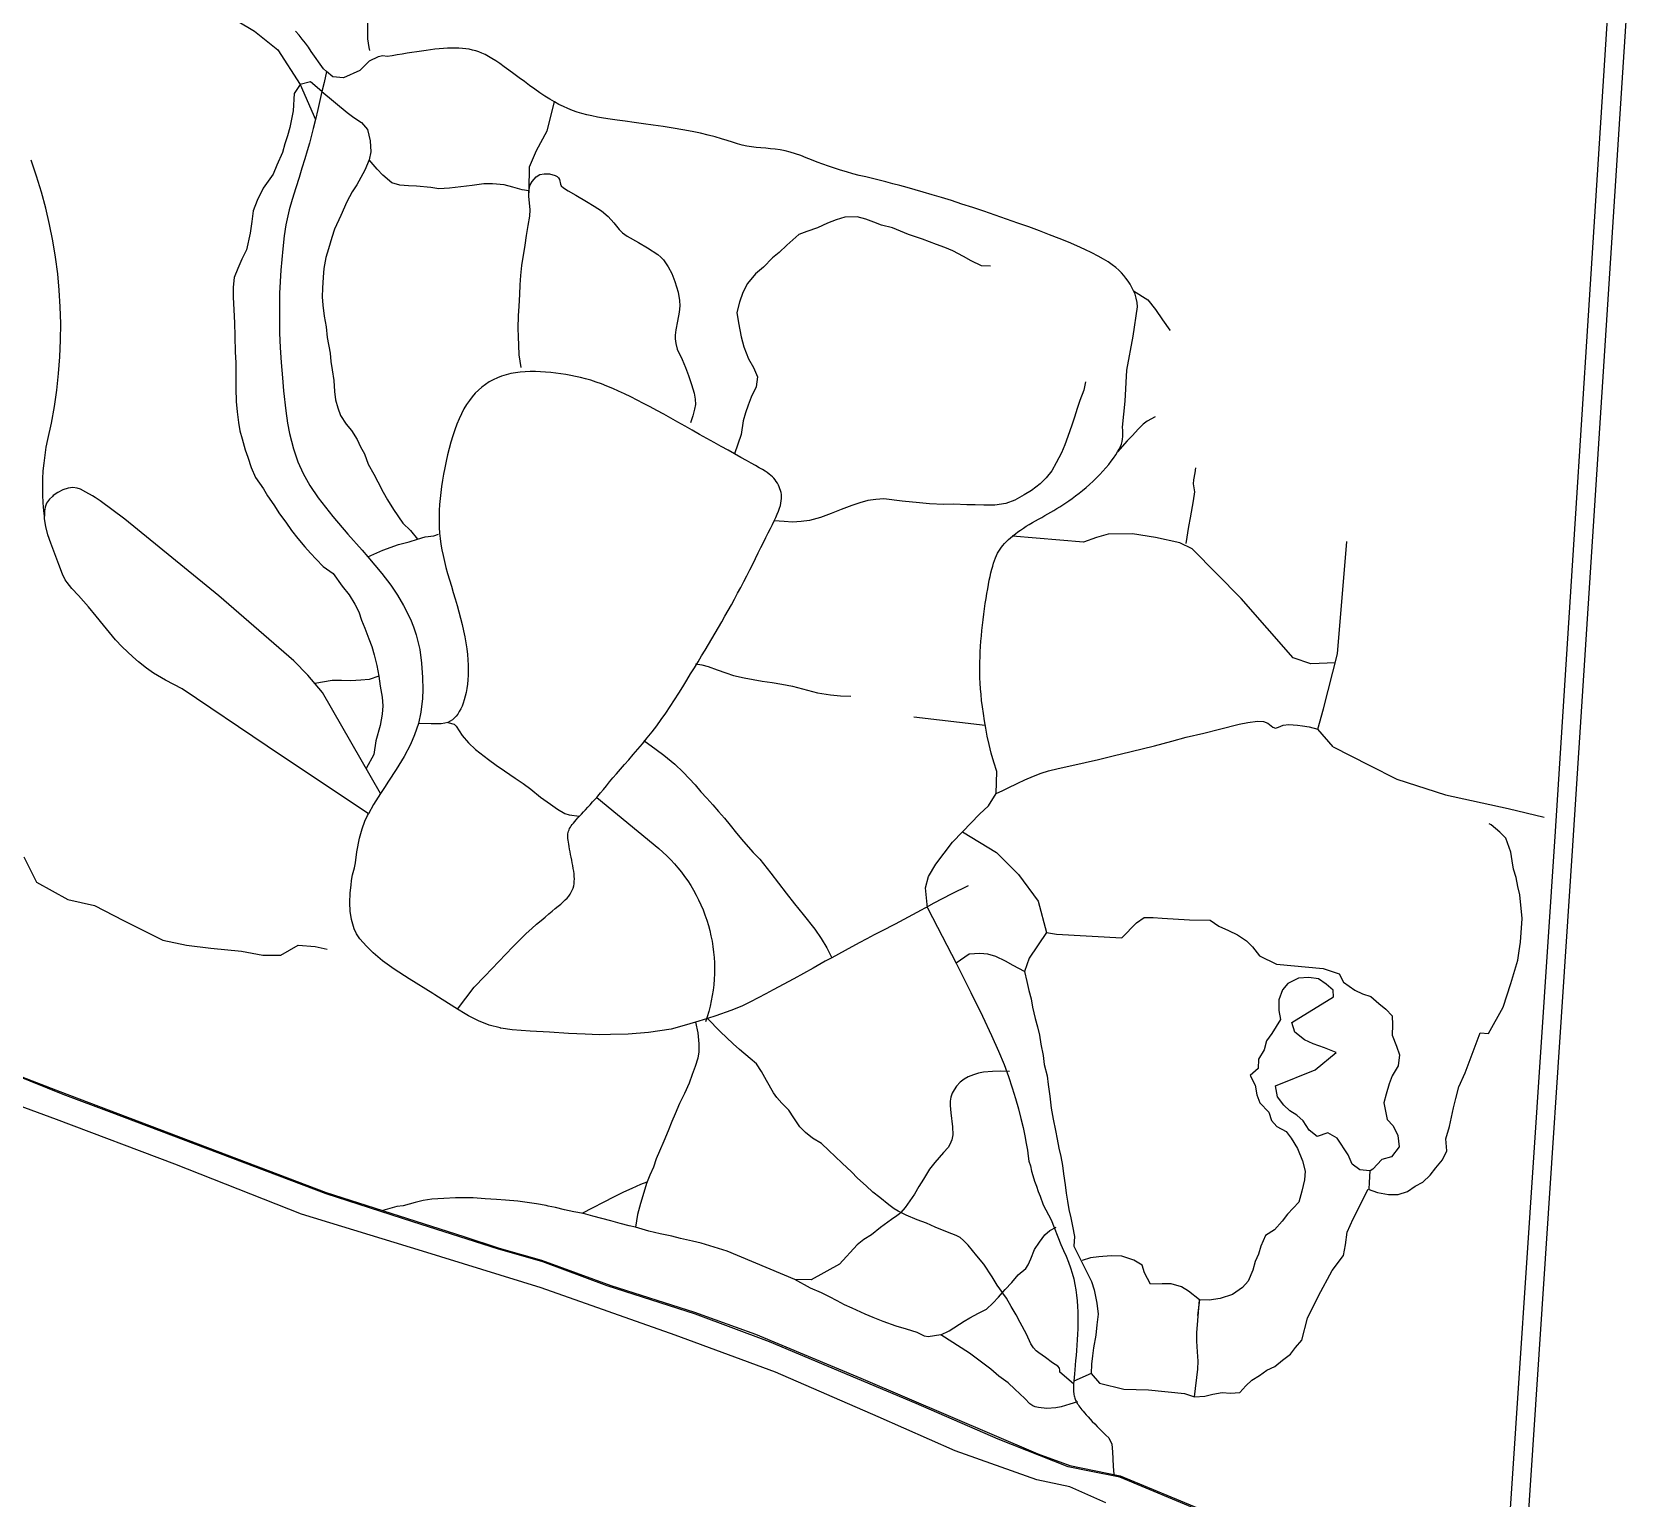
# Model space of a CAD drawing. Header units: inches. Extents: x 327545 to 344127, y 4677187 to 4689491.
# Drawn here: x 329501 to 330229, y 4682154 to 4682824 of the extents above; entities that cross this region are included whole.
import ezdxf

# ---------------------------------------------------------------- set-up
doc = ezdxf.new("R2010")
doc.units = ezdxf.units.IN
doc.header["$MEASUREMENT"] = 0
doc.layers.add('Trails', color=7, linetype='Continuous')

msp = doc.modelspace()

# ---------------------------------------------------------------- linework, layer by layer
at = {"layer": 'Trails'}
for p, q in [((329728.3361, 4682751.52), (329728.4246, 4682751.9896)), ((329728.3552, 4682749.0152), (329728.3361, 4682751.52)), ((329728.3552, 4682749.0152), (329728.4246, 4682751.9896)), ((329949.2208, 4682593.7931), (329949.0575, 4682593.8071)), ((329936.7996, 4682507.3255), (329904.1446, 4682511.0505)), ((329954.6897, 4682394.9519), (329954.7024, 4682394.8998)), ((329955.0742, 4682394.6981), (329954.7024, 4682394.8998)), ((329809.4342, 4682373.3487), (329808.962, 4682371.9405)), ((330112.4279, 4682303.9795), (330112.4222, 4682303.8953)), ((330034.6141, 4682245.01), (330033.7917, 4682237.7969))]:
    msp.add_line(p, q, dxfattribs=at)
for points in [[(329489.4316, 4682890.5418), (329502.514, 4682875.1696), (329522.6223, 4682860.3529), (329548.0224, 4682849.7696), (329587.1808, 4682833.8945), (329603.0558, 4682824.3695), (329613.6392, 4682815.9028), (329623.939, 4682799.9878), (329630.8567, 4682784.0338)], [(329655.0226, 4682860.394), (329655.0295, 4682860.27), (329655.5834, 4682844.6757), (329655.4948, 4682840.1169), (329655.1943, 4682835.4392), (329654.8533, 4682831.0773), (329654.5607, 4682827.1827), (329654.695, 4682820.8704), (329655.1798, 4682816.9921), (329655.5192, 4682815.6228)], [(330221.3525, 4682837.3181), (330196.9006, 4682456.6811), (330167.5979, 4682014.6243)], [(330229.4947, 4682831.431), (330204.8381, 4682450.0136), (330175.7297, 4682010.8881)], [(329635.9527, 4682806.0057), (329634.5372, 4682807.2541), (329628.9022, 4682815.11), (329627.6099, 4682817.0507), (329626.2522, 4682818.9463), (329624.8309, 4682820.7946), (329623.3474, 4682822.5934), (329621.8035, 4682824.3406)], [(330004.5269, 4682705.863), (330003.7675, 4682707.3991), (330002.9225, 4682708.8447), (330002.0096, 4682710.2155), (330001.0464, 4682711.5269), (330000.0403, 4682712.7946), (329998.9567, 4682714.0338), (329997.7509, 4682715.2599), (329996.378, 4682716.4879), (329994.7932, 4682717.7332), (329992.9517, 4682719.011), (329990.8087, 4682720.3365), (329988.3193, 4682721.725), (329985.4507, 4682723.1879), (329982.2181, 4682724.7213), (329978.6486, 4682726.3178), (329974.7694, 4682727.9697), (329970.6077, 4682729.6694), (329966.1906, 4682731.4092), (329961.5453, 4682733.1817), (329956.699, 4682734.9791), (329951.6842, 4682736.7921), (329946.5553, 4682738.604), (329941.3722, 4682740.3963), (329936.1944, 4682742.1506), (329931.0819, 4682743.8485), (329926.0943, 4682745.4714), (329921.2914, 4682747.0009), (329916.7331, 4682748.4185), (329912.4634, 4682749.7113), (329908.4643, 4682750.8877), (329904.7021, 4682751.9621), (329901.1431, 4682752.9486), (329897.7536, 4682753.8611), (329894.5, 4682754.7139), (329891.3485, 4682755.5211), (329888.2655, 4682756.2968), (329885.2234, 4682757.0544), (329882.2193, 4682757.8044), (329879.2565, 4682758.5566), (329876.3383, 4682759.3207), (329873.4679, 4682760.1066), (329870.6485, 4682760.9239), (329867.8835, 4682761.7825), (329865.1761, 4682762.6922), (329862.5285, 4682763.6563), (329859.9384, 4682764.6531), (329857.4027, 4682765.6541), (329854.9181, 4682766.6313), (329852.4812, 4682767.5564), (329850.089, 4682768.4011), (329847.738, 4682769.1371), (329845.425, 4682769.7363), (329843.1468, 4682770.1815), (329840.9002, 4682770.4995), (329838.6817, 4682770.7285), (329836.4883, 4682770.9065), (329834.3166, 4682771.0714), (329832.1634, 4682771.2613), (329830.0254, 4682771.5142), (329827.8994, 4682771.8681), (329825.7739, 4682772.3511), (329823.6049, 4682772.9514), (329821.3403, 4682773.6472), (329818.9279, 4682774.417), (329816.3156, 4682775.2388), (329813.4511, 4682776.0911), (329810.2824, 4682776.9521), (329806.7573, 4682777.8), (329802.8488, 4682778.6166), (329798.6305, 4682779.3974), (329794.2015, 4682780.1412), (329789.6605, 4682780.847), (329785.1065, 4682781.5138), (329780.6384, 4682782.1403), (329776.3549, 4682782.7256), (329772.3551, 4682783.2685), (329768.7143, 4682783.7708), (329765.4135, 4682784.246), (329762.4106, 4682784.7103), (329759.6629, 4682785.1801), (329757.1283, 4682785.6716), (329754.7643, 4682786.2011), (329752.5285, 4682786.7849), (329750.3785, 4682787.4393), (329748.2764, 4682788.1788), (329746.2014, 4682789.0106), (329744.1373, 4682789.9402), (329742.0677, 4682790.973), (329739.9765, 4682792.1144), (329737.8472, 4682793.3698), (329735.6635, 4682794.7447), (329733.4092, 4682796.2445), (329731.0762, 4682797.8672), (329728.6888, 4682799.5812), (329726.2797, 4682801.3473), (329723.8814, 4682803.1264), (329721.5266, 4682804.8795), (329719.2479, 4682806.5674), (329717.0778, 4682808.151), (329715.049, 4682809.5913), (329713.184, 4682810.8579), (329711.4645, 4682811.9562), (329709.8624, 4682812.9003), (329708.3494, 4682813.7042), (329706.8973, 4682814.3822), (329705.4777, 4682814.9482), (329704.0626, 4682815.4166), (329702.6235, 4682815.8012), (329701.1369, 4682816.1144), (329699.5982, 4682816.3603), (329698.0073, 4682816.5409), (329696.3643, 4682816.6586), (329694.6691, 4682816.7154), (329692.9218, 4682816.7136), (329691.1222, 4682816.6553), (329689.2706, 4682816.5427), (329687.3669, 4682816.3787), (329685.4122, 4682816.1691), (329683.4075, 4682815.9204), (329681.3539, 4682815.639), (329679.2525, 4682815.3317), (329677.1043, 4682815.0047), (329674.9106, 4682814.6648), (329672.6722, 4682814.3183), (329670.3953, 4682813.9683), (329668.1054, 4682813.6043), (329665.8328, 4682813.212), (329663.608, 4682812.7774), (329661.6638, 4682813.1505), (329659.5207, 4682812.6743), (329655.3743, 4682810.7254), (329651.1572, 4682806.5103), (329643.7154, 4682803.039), (329638.7543, 4682803.5349), (329635.9527, 4682806.0057)], [(329633.7985, 4682796.9119), (329628.5329, 4682801.216), (329623.939, 4682799.9878), (329621.0932, 4682796.0047), (329620.649, 4682788.0036), (329619.1444, 4682780.4034), (329618.0399, 4682776.6526), (329616.8264, 4682773.0026), (329615.7609, 4682768.9323), (329613.2395, 4682763.1808), (329611.525, 4682759.0577), (329609.3172, 4682755.9133), (329607.0014, 4682752.7419), (329604.2403, 4682747.0295), (329602.3694, 4682742.2973), (329601.8193, 4682737.4812), (329600.9959, 4682732.2237), (329599.3019, 4682724.4744), (329597.2818, 4682720.281), (329595.4126, 4682716.0747), (329593.7001, 4682711.922), (329593.2811, 4682707.5193), (329593.2813, 4682702.9973), (329593.6033, 4682697.1138), (329593.8294, 4682691.2456), (329594.1036, 4682685.1503), (329594.2294, 4682677.8697), (329594.4305, 4682673.0688), (329594.5569, 4682666.0382), (329594.5303, 4682661.2038), (329594.6644, 4682655.2286), (329595.0516, 4682650.499), (329595.7051, 4682645.6389), (329596.2434, 4682641.9279), (329597.4014, 4682638.2499), (329598.7508, 4682633.2784), (329599.9793, 4682629.7839), (329601.5217, 4682625.1152), (329603.5469, 4682620.5662), (329607.1165, 4682615.4483), (329608.9767, 4682612.1459), (329611.795, 4682608.0332), (329614.4881, 4682603.918), (329617.3576, 4682600.2152), (329619.9323, 4682596.3751), (329622.7317, 4682592.6739), (329626.0123, 4682588.85), (329628.591, 4682586.0838), (329631.1073, 4682583.3507), (329634.403, 4682579.8671), (329638.87, 4682576.7125), (329643.0094, 4682570.879), (329646.193, 4682566.9111), (329648.8292, 4682562.7714), (329650.6493, 4682559.2885), (329651.8397, 4682555.4135), (329653.3347, 4682551.7348), (329655.1992, 4682546.9638), (329656.6265, 4682543.3311), (329657.6927, 4682539.6091), (329658.9141, 4682534.6871), (329659.7799, 4682529.7904), (329655.3381, 4682528.3204), (329651.5202, 4682528.0779), (329647.067, 4682527.7267), (329642.7006, 4682527.8919), (329638.5559, 4682527.8407), (329630.5091, 4682526.5626)], [(329635.9527, 4682806.0057), (329634.7806, 4682800.9453), (329633.7985, 4682796.9119), (329632.8352, 4682792.7465), (329631.9205, 4682788.6578), (329630.8567, 4682784.0338), (329629.8501, 4682779.8991), (329628.1743, 4682773.2938), (329627.0896, 4682769.6795), (329626.0028, 4682766.1486), (329624.6829, 4682761.9086), (329623.3606, 4682757.6261), (329621.9266, 4682752.8777), (329620.1838, 4682747.4758), (329618.7893, 4682742.8265), (329617.3309, 4682735.8863), (329616.6351, 4682730.9015), (329615.9363, 4682724.9428), (329615.0271, 4682715.1912), (329614.4533, 4682704.75), (329614.4094, 4682698.5809), (329614.4326, 4682692.738), (329614.5006, 4682686.4736), (329614.7771, 4682679.9598), (329615.2235, 4682673.1399), (329615.8066, 4682666.1168), (329616.3196, 4682660.1694), (329617.2572, 4682651.0915), (329618.1157, 4682645.354), (329619.042, 4682640.6023), (329620.8469, 4682633.6625), (329622.8778, 4682627.7578), (329625.2735, 4682622.3795), (329628.3526, 4682616.8884), (329632.0523, 4682611.2988), (329638.7175, 4682602.7263), (329645.5975, 4682594.6208), (329652.1648, 4682587.3432), (329654.7899, 4682584.2652)], [(329633.7985, 4682796.9119), (329645.2909, 4682787.2926), (329648.3723, 4682784.9549), (329651.8359, 4682782.7284), (329654.5586, 4682779.4958), (329655.8944, 4682774.358), (329656.1432, 4682769.3114), (329655.3931, 4682765.6576)], [(329728.4246, 4682751.9896), (329728.6698, 4682762.4988), (329731.8899, 4682769.8523), (329736.7227, 4682778.9603), (329739.9765, 4682792.1144)], [(329507.0396, 4682602.9261), (329506.7888, 4682605.2975), (329506.4936, 4682608.9386), (329506.3234, 4682612.5877), (329506.2784, 4682616.2405), (329506.3587, 4682619.8927), (329506.5642, 4682623.5399), (329506.8946, 4682627.178), (329507.3496, 4682630.8026), (329507.9286, 4682634.4095), (329508.6309, 4682637.9944), (329510.243, 4682645.4372), (329511.5998, 4682652.9308), (329512.6997, 4682660.4663), (329513.5416, 4682668.0351), (329514.1244, 4682675.6281), (329514.4474, 4682683.2367), (329514.5103, 4682690.8518), (329514.313, 4682698.4647), (329513.8557, 4682706.0663), (329513.1389, 4682713.6479), (329512.1636, 4682721.2006), (329510.9307, 4682728.7156), (329509.4418, 4682736.184), (329507.6986, 4682743.5972), (329505.7032, 4682750.9465), (329503.4578, 4682758.2234), (329500.9651, 4682765.4193)], [(329655.3931, 4682765.6576), (329653.3807, 4682760.9344), (329649.6868, 4682754.2947), (329647.6867, 4682750.9822), (329645.2052, 4682746.4186), (329642.4583, 4682740.2132), (329639.6052, 4682733.9383), (329638.261, 4682730.1692), (329636.7731, 4682725.0148), (329635.657, 4682721.0698), (329634.7155, 4682715.9892), (329634.3212, 4682712.0971), (329634.1118, 4682706.982), (329633.9935, 4682703.0146), (329634.15, 4682699.2073), (329634.8984, 4682694.2875), (329635.7067, 4682689.4051), (329636.2199, 4682684.541), (329637.5962, 4682677.3338), (329637.9455, 4682673.594), (329638.4162, 4682669.8142), (329639.1942, 4682664.9251), (329639.4999, 4682659.7883), (329640.0131, 4682656.0593), (329641.0387, 4682652.3642), (329642.3677, 4682648.8729), (329644.9448, 4682644.9086), (329647.3298, 4682642.036), (329649.9071, 4682637.9663), (329651.4539, 4682634.6085), (329653.1918, 4682631.3109), (329654.9978, 4682626.621), (329657.4518, 4682622.0579), (329659.3329, 4682618.5402), (329661.7836, 4682613.8383), (329663.7886, 4682610.4379), (329666.447, 4682605.9107), (329670.7667, 4682599.7431), (329674.2153, 4682596.3263), (329677.4128, 4682592.4122)], [(329728.3361, 4682751.52), (329725.2026, 4682751.931), (329720.9476, 4682753.1138), (329717.0112, 4682754.2741), (329711.739, 4682754.676), (329707.7137, 4682754.6126), (329702.5064, 4682753.9482), (329697.2258, 4682753.2652), (329692.1395, 4682752.6609), (329687.2026, 4682752.3751), (329683.5052, 4682753.0148), (329677.034, 4682753.6496), (329673.3061, 4682753.7123), (329669.4426, 4682754.0227), (329665.6794, 4682755.1806), (329661.592, 4682758.6204), (329658.9885, 4682761.3835), (329655.3931, 4682765.6576)], [(329728.4246, 4682751.9896), (329728.7924, 4682753.9414), (329729.823, 4682755.8198), (329731.6969, 4682757.8384), (329733.3559, 4682758.9098), (329735.3321, 4682759.321), (329737.7198, 4682759.195), (329740.3176, 4682758.5042), (329741.236, 4682758.0199), (329741.896, 4682757.4454), (329742.2743, 4682756.7242), (329742.712, 4682754.5854), (329743.0892, 4682753.7452), (329744.0899, 4682752.81), (329746.3277, 4682751.476), (329749.847, 4682749.4463), (329754.6521, 4682746.6836), (329758.1229, 4682744.5236), (329761.4448, 4682742.3487), (329764.5861, 4682739.7022), (329767.1945, 4682736.8002), (329769.524, 4682733.792), (329771.1114, 4682732.3298), (329773.2873, 4682730.7101), (329778.4127, 4682727.8267), (329782.5462, 4682725.4339), (329787.1631, 4682722.391), (329788.6208, 4682721.1753), (329789.7936, 4682719.9455), (329791.9678, 4682716.7725), (329793.5776, 4682713.7127), (329795.0392, 4682710.1057), (329796.4624, 4682705.2251), (329797.1563, 4682701.401), (329797.2265, 4682698.948), (329797.0103, 4682696.0641), (329796.2753, 4682692.008), (329795.4836, 4682687.9959), (329795.1696, 4682685.5651), (329795.1262, 4682683.9195), (329795.4171, 4682681.7889), (329796.1198, 4682679.2401), (329798.2821, 4682674.5008), (329799.9049, 4682670.8727), (329801.2836, 4682667.1061), (329802.5561, 4682663.0995), (329803.8244, 4682659.143), (329804.2959, 4682656.3271), (329804.3641, 4682653.8931), (329804.0561, 4682651.8039), (329803.2273, 4682648.7523), (329802.1786, 4682645.5767)], [(329724.8846, 4682670.8739), (329723.9495, 4682676.633), (329723.728, 4682680.9345), (329723.6683, 4682684.8247), (329723.5017, 4682688.786), (329723.5346, 4682694.3387), (329723.9569, 4682698.7653), (329724.1958, 4682704.1926), (329724.4217, 4682708.5703), (329724.6704, 4682712.7567), (329725.18, 4682717.3501), (329726.5825, 4682726.619), (329727.1962, 4682731.1132), (329727.9846, 4682735.6087), (329728.755, 4682739.8713), (329728.8922, 4682742.8013), (329728.3552, 4682749.0152)], [(329939.1697, 4682717.0269), (329935.009, 4682717.2758), (329930.3186, 4682719.5579), (329926.8427, 4682721.5624), (329921.9643, 4682724.0879), (329918.36, 4682725.6789), (329914.4582, 4682727.0197), (329908.0503, 4682729.36), (329901.653, 4682731.5705), (329898.0746, 4682733.0368), (329894.4559, 4682734.5429), (329889.3392, 4682735.7983), (329885.8441, 4682737.1293), (329882.1863, 4682738.6068), (329878.2462, 4682739.6726), (329872.6918, 4682739.4979), (329868.6798, 4682738.2804), (329864.6726, 4682736.6906), (329860.1796, 4682734.5181), (329855.3251, 4682732.9784), (329851.5761, 4682731.6045), (329846.1209, 4682726.7259), (329842.6661, 4682723.3079), (329839.671, 4682720.9232), (329835.4272, 4682716.6651), (329831.8399, 4682713.5115), (329828.2528, 4682709.1709), (329826.1333, 4682705.0706), (329824.5997, 4682700.6357), (329823.3645, 4682695.9695), (329824.0523, 4682691.2142), (329825.3609, 4682684.8364), (329826.5261, 4682680.2065), (329828.6489, 4682674.7405), (329830.881, 4682670.8328), (329832.732, 4682666.5233), (329832.1293, 4682661.914), (329829.9375, 4682657.2692), (329828.4346, 4682653.6466), (329827.2682, 4682650.1176), (329826.2191, 4682646.4358), (329825.2917, 4682640.2344), (329822.3192, 4682631.3221)], [(329997.2232, 4682632.2327), (329997.9324, 4682633.5122), (329998.5039, 4682634.7079), (329998.9449, 4682635.8483), (329999.2655, 4682636.9705), (329999.4763, 4682638.1114), (329999.5875, 4682639.308), (329999.6095, 4682640.5973), (329999.5527, 4682642.0164), (329999.4275, 4682643.6022), (330000.6513, 4682655.3906), (330001.4591, 4682669.6249), (330004.323, 4682685.0821), (330006.3546, 4682698.501), (330006.1145, 4682700.5553), (330005.718, 4682702.4567), (330005.183, 4682704.2207), (330004.5269, 4682705.863)], [(330004.5269, 4682705.863), (330011.018, 4682701.7095), (330014.4844, 4682697.2628), (330017.7315, 4682692.6232), (330021.1299, 4682687.8689), (330021.2096, 4682687.7503)], [(329759.3099, 4682474.4852), (329759.8328, 4682475.0925), (329761.0799, 4682476.5691), (329762.3836, 4682478.1305), (329763.7546, 4682479.7798), (329765.2038, 4682481.5204), (329766.7422, 4682483.3555), (329768.3805, 4682485.2883), (329770.1296, 4682487.3221), (329771.9953, 4682489.4593), (329773.9619, 4682491.6986), (329776.009, 4682494.0379), (329778.1159, 4682496.4749), (329780.2618, 4682499.0074), (329782.4263, 4682501.6334), (329784.5886, 4682504.3506), (329786.728, 4682507.1569), (329788.8273, 4682510.0469), (329790.8819, 4682513.0019), (329792.891, 4682516.0005), (329794.8533, 4682519.0207), (329796.7678, 4682522.041), (329798.6334, 4682525.0395), (329800.4491, 4682527.9946), (329802.2136, 4682530.8845), (329803.9271, 4682533.6934), (329805.5939, 4682536.4283), (329807.2193, 4682539.1025), (329808.8089, 4682541.7288), (329810.3681, 4682544.3204), (329811.9023, 4682546.8903), (329813.4169, 4682549.4514), (329814.9174, 4682552.0169), (329816.4081, 4682554.5975), (329817.8891, 4682557.1943), (329819.3591, 4682559.8064), (329820.8172, 4682562.4325), (329822.2623, 4682565.0717), (329823.6933, 4682567.7229), (329825.109, 4682570.3849), (329826.5084, 4682573.0567), (329827.8898, 4682575.7342), (329829.2483, 4682578.402), (329830.5785, 4682581.0416), (329831.8751, 4682583.6345), (329833.1325, 4682586.1621), (329834.3454, 4682588.6062), (329835.5083, 4682590.9481), (329836.6158, 4682593.1695), (329837.6625, 4682595.256), (329838.6428, 4682597.2101), (329839.5514, 4682599.0381), (329840.3829, 4682600.7466), (329841.1318, 4682602.3422), (329841.7927, 4682603.8313), (329842.3601, 4682605.2205), (329842.8286, 4682606.5163), (329843.1946, 4682607.7257), (329843.4618, 4682608.8581), (329843.6355, 4682609.9231), (329843.7211, 4682610.9305), (329843.7242, 4682611.8901), (329843.6501, 4682612.8117), (329843.5043, 4682613.7051), (329843.2923, 4682614.58), (329843.0188, 4682615.4438), (329842.6866, 4682616.2947), (329842.298, 4682617.1281), (329841.855, 4682617.9398), (329841.3598, 4682618.7255), (329840.8147, 4682619.4808), (329840.2217, 4682620.2012), (329839.5831, 4682620.8826), (329838.8949, 4682621.5258), (329838.1285, 4682622.1527), (329837.249, 4682622.7905), (329836.2217, 4682623.4662), (329835.0119, 4682624.2072), (329833.5848, 4682625.0405), (329831.9055, 4682625.9932), (329829.9394, 4682627.0926), (329827.6645, 4682628.3576), (329825.1103, 4682629.7747), (329822.3192, 4682631.3221), (329819.3336, 4682632.9781), (329816.1959, 4682634.7211), (329812.9484, 4682636.5292), (329809.6335, 4682638.3807), (329806.2937, 4682640.254), (329802.9652, 4682642.1293), (329799.6607, 4682643.9947), (329796.3866, 4682645.8407), (329793.1494, 4682647.6573), (329789.9557, 4682649.4348), (329786.812, 4682651.1634), (329783.7248, 4682652.8334), (329780.7007, 4682654.435), (329777.745, 4682655.9594), (329774.8588, 4682657.4024), (329772.0422, 4682658.7606), (329769.2951, 4682660.0309), (329766.6176, 4682661.2099), (329764.0096, 4682662.2944), (329761.4711, 4682663.2812), (329759.0022, 4682664.167), (329756.6007, 4682664.9505), (329754.2557, 4682665.6384), (329751.9542, 4682666.2394), (329749.6831, 4682666.7622), (329747.4293, 4682667.2155), (329745.1799, 4682667.6079), (329742.9219, 4682667.9483), (329740.642, 4682668.2452), (329738.3316, 4682668.504), (329735.9984, 4682668.7173), (329733.6543, 4682668.8741), (329731.3113, 4682668.9635), (329728.9813, 4682668.9747), (329726.6763, 4682668.8969), (329724.4083, 4682668.7191), (329722.1891, 4682668.4305), (329720.0294, 4682668.0223), (329717.9338, 4682667.4935), (329715.9055, 4682666.8453), (329713.9479, 4682666.0786), (329712.0642, 4682665.1947), (329710.2576, 4682664.1945), (329708.5314, 4682663.0792), (329706.889, 4682661.8498), (329705.3321, 4682660.5062), (329703.8579, 4682659.0432), (329702.4619, 4682657.4541), (329701.1398, 4682655.7326), (329699.8872, 4682653.872), (329698.6999, 4682651.8658), (329697.5734, 4682649.7076), (329696.5034, 4682647.3908), (329695.4865, 4682644.9142), (329694.5228, 4682642.2974), (329693.6134, 4682639.5656), (329692.7595, 4682636.7435), (329691.9621, 4682633.8563), (329691.2222, 4682630.9289), (329690.5411, 4682627.9863), (329689.9197, 4682625.0535), (329689.3593, 4682622.1514), (329688.862, 4682619.2852), (329688.4299, 4682616.456), (329688.0651, 4682613.6647), (329687.7699, 4682610.9125), (329687.5464, 4682608.2006), (329687.3968, 4682605.5299), (329687.3233, 4682602.9015), (329687.328, 4682600.3141), (329687.4131, 4682597.756), (329687.5808, 4682595.2131), (329687.8333, 4682592.6713), (329688.1727, 4682590.1165), (329688.6012, 4682587.5345), (329689.121, 4682584.9112), (329689.7342, 4682582.2326), (329690.4395, 4682579.4886), (329691.2208, 4682576.6859), (329692.0586, 4682573.8354), (329692.9333, 4682570.9481), (329693.8255, 4682568.0346), (329694.7155, 4682565.1059), (329695.5837, 4682562.1729), (329696.4107, 4682559.2465), (329697.1793, 4682556.3372), (329697.8827, 4682553.455), (329698.5166, 4682550.6098), (329699.0766, 4682547.8113), (329699.5584, 4682545.0693), (329699.9575, 4682542.3935), (329700.2697, 4682539.7938), (329700.4907, 4682537.2799), (329700.6177, 4682534.8601), (329700.6544, 4682532.537), (329700.6064, 4682530.3116), (329700.4791, 4682528.1851), (329700.2779, 4682526.1585), (329700.0082, 4682524.2329), (329699.6755, 4682522.4094), (329699.2852, 4682520.6891), (329698.8419, 4682519.0729), (329698.3464, 4682517.5609), (329697.7987, 4682516.1533), (329697.1988, 4682514.8499), (329696.5468, 4682513.6507), (329695.8427, 4682512.5559), (329695.0864, 4682511.5653), (329694.2779, 4682510.679), (329693.4073, 4682509.8992), (329692.4251, 4682509.2368), (329691.2715, 4682508.7052)], [(329982.6063, 4682664.2548), (329981.8577, 4682660.4323), (329980.0576, 4682655.7743), (329978.8246, 4682652.108), (329977.4804, 4682648.1611), (329976.3125, 4682644.3969), (329974.4452, 4682639.2979), (329973.1677, 4682635.5513), (329971.5849, 4682631.8601), (329969.1266, 4682627.2273), (329967.1849, 4682623.593), (329964.6322, 4682620.455), (329961.9213, 4682617.6559), (329957.8314, 4682614.7014), (329954.5533, 4682612.6698), (329950.2535, 4682610.2445), (329946.1302, 4682608.6889), (329941.1367, 4682607.9987), (329936.1124, 4682607.9668), (329932.2365, 4682608.057), (329928.4048, 4682608.0368), (329922.4221, 4682608.4077), (329917.8703, 4682608.2976), (329911.3181, 4682608.4878), (329906.7945, 4682609.0289), (329898.8639, 4682609.7692), (329890.5325, 4682610.7692), (329886.8033, 4682610.4985), (329883.1188, 4682610.0267), (329879.5079, 4682608.9624), (329875.8089, 4682607.8372), (329870.9707, 4682605.8953), (329866.3803, 4682604.1344), (329861.4897, 4682602.3012), (329856.4385, 4682600.9885), (329852.7099, 4682600.4011), (329848.8072, 4682600.2327), (329845.0018, 4682600.5046), (329840.3829, 4682600.7466)], [(330014.3793, 4682648.3452), (330010.7918, 4682646.3137), (330008.9735, 4682644.8661), (330006.6569, 4682642.6325), (330003.9831, 4682639.7159), (330001.6284, 4682637.2531), (329997.2232, 4682632.2327)], [(329949.2208, 4682593.7931), (329949.429, 4682593.9686), (329950.5386, 4682594.849), (329951.7078, 4682595.7246), (329952.9334, 4682596.593), (329954.2123, 4682597.4514), (329955.5403, 4682598.2978), (329956.9085, 4682599.1328), (329958.307, 4682599.9574), (329959.7259, 4682600.7725), (329961.1553, 4682601.5793), (329962.5851, 4682602.3787), (329964.0056, 4682603.1719), (329965.4067, 4682603.9599), (329966.7821, 4682604.7453), (329968.1392, 4682605.5376), (329969.4889, 4682606.3476), (329970.8423, 4682607.1863), (329972.2103, 4682608.0647), (329973.604, 4682608.9939), (329975.0342, 4682609.9846), (329976.512, 4682611.048), (329978.0439, 4682612.1918), (329979.6186, 4682613.4114), (329981.2206, 4682614.6988), (329982.834, 4682616.0464), (329984.4432, 4682617.4462), (329986.0326, 4682618.8904), (329987.5864, 4682620.3712), (329989.089, 4682621.8807), (329990.5258, 4682623.41), (329991.8865, 4682624.9461), (329993.1617, 4682626.4748), (329994.3422, 4682627.982), (329995.4188, 4682629.4534), (329996.3822, 4682630.8751), (329997.2232, 4682632.2327)], [(330028.5132, 4682590.4), (330029.7702, 4682598.2507), (330030.4698, 4682602.2113), (330031.9092, 4682609.9724), (330032.4497, 4682613.9518), (330031.8568, 4682617.7474), (330031.9908, 4682619.499), (330032.6183, 4682622.6751), (330033.0399, 4682624.9259)], [(329660.5219, 4682476.206), (329633.9995, 4682522.3157), (329627.4473, 4682530.2879), (329620.9295, 4682536.808), (329586.735, 4682566.5097), (329543.8059, 4682601.5016), (329532.5597, 4682609.8571), (329530.24, 4682611.4496), (329529.0886, 4682612.1632), (329526.0183, 4682613.9433), (329523.5581, 4682615.1789), (329521.9817, 4682615.7376), (329520.0472, 4682615.9301), (329517.8605, 4682615.6489), (329515.5309, 4682614.9071), (329513.222, 4682613.7557), (329511.1126, 4682612.285), (329510.7476, 4682611.935), (329509.3608, 4682610.6053), (329508.0862, 4682608.8325), (329507.3492, 4682607.0525), (329507.0654, 4682605.1846), (329507.0536, 4682604.1547), (329507.0396, 4682602.9261)], [(329655.0495, 4682466.9674), (329608.7329, 4682497.9292), (329569.9966, 4682524.0994), (329562.4137, 4682528.0648), (329556.8217, 4682531.2727), (329553.6985, 4682533.457), (329550.0074, 4682536.3633), (329547.3856, 4682538.642), (329542.5127, 4682543.2459), (329539.5326, 4682546.4712), (329534.0538, 4682553.0667), (329530.7719, 4682557.2875), (329527.1199, 4682561.5203), (329522.5528, 4682566.6241), (329519.593, 4682569.853), (329517.4602, 4682572.5587), (329516.5377, 4682573.8474), (329515.3417, 4682576.3519), (329513.6775, 4682580.8388), (329512.2887, 4682584.4321), (329509.9983, 4682590.5067), (329508.6963, 4682594.3923), (329507.6516, 4682598.2122), (329507.1643, 4682601.7568), (329507.0396, 4682602.9261)], [(329654.7899, 4682584.2652), (329661.6688, 4682587.4536), (329668.7835, 4682589.9255), (329673.5855, 4682591.1593), (329677.4128, 4682592.4122), (329680.9951, 4682593.5453), (329684.9895, 4682593.9885), (329686.997, 4682594.6569)], [(329941.8293, 4682476.2747), (329942.0101, 4682486.2908), (329940.68, 4682490.5506), (329939.5349, 4682494.6737), (329938.5556, 4682498.6462), (329937.7225, 4682502.454), (329937.0162, 4682506.083), (329936.4171, 4682509.5191), (329935.9081, 4682512.7546), (329935.4812, 4682515.8058), (329935.1306, 4682518.6957), (329934.8506, 4682521.4468), (329934.6353, 4682524.082), (329934.4791, 4682526.6239), (329934.3763, 4682529.0953), (329934.3209, 4682531.5189), (329934.3081, 4682533.915), (329934.3356, 4682536.2938), (329934.4017, 4682538.6631), (329934.5049, 4682541.031), (329934.6437, 4682543.4051), (329934.8164, 4682545.7933), (329935.0216, 4682548.2034), (329935.2575, 4682550.6433), (329935.5224, 4682553.1161), (329935.8129, 4682555.6055), (329936.1254, 4682558.0908), (329936.4561, 4682560.551), (329936.8015, 4682562.9653), (329937.1579, 4682565.3126), (329937.5216, 4682567.5722), (329937.8889, 4682569.7232), (329938.2572, 4682571.7488), (329938.6276, 4682573.6496), (329939.0021, 4682575.4303), (329939.383, 4682577.0954), (329939.7722, 4682578.6499), (329940.1718, 4682580.0983), (329940.584, 4682581.4453), (329941.0109, 4682582.6957), (329941.4553, 4682583.8554), (329941.9238, 4682584.9358), (329942.4236, 4682585.9493), (329942.9621, 4682586.9084), (329943.5466, 4682587.8258), (329944.1844, 4682588.7139), (329944.8828, 4682589.5852), (329945.6492, 4682590.4524), (329946.4891, 4682591.3255), (329947.4011, 4682592.2043), (329948.3821, 4682593.0862), (329949.2208, 4682593.7931)], [(330096.8078, 4682535.9954), (330085.5195, 4682535.4279), (330077.4405, 4682538.2079), (330053.6033, 4682565.2489), (330031.246, 4682587.937), (330025.6897, 4682590.7151), (330014.5772, 4682593.2286), (330004.0301, 4682594.8865), (329992.8813, 4682594.75), (329987.5896, 4682593.2286), (329981.7139, 4682591.0025), (329949.2208, 4682593.7931)], [(330095.6323, 4682497.5417), (330088.7513, 4682505.5639), (330091.2149, 4682514.9949), (330097.7109, 4682540.1032), (330101.9367, 4682591.2765)], [(329654.7899, 4682584.2652), (329661.1718, 4682576.7824), (329665.2354, 4682571.4507), (329668.2659, 4682566.8996), (329671.106, 4682562.1513), (329674.3052, 4682555.8794), (329675.7015, 4682552.409), (329676.9238, 4682548.7495), (329678.5669, 4682542.0507), (329679.3676, 4682535.7148), (329679.7708, 4682529.2646), (329679.8963, 4682523.8251), (329679.7665, 4682519.6781), (329679.0536, 4682513.3641), (329677.888, 4682508.2539)], [(329804.5114, 4682535.4321), (329807.3957, 4682534.9511), (329810.2193, 4682534.2524), (329814.4038, 4682532.7696), (329818.2432, 4682531.3432), (329821.8131, 4682530.0919), (329826.6055, 4682529.061), (329834.8674, 4682527.6348), (329839.5148, 4682526.9204), (329843.8976, 4682526.2419), (329848.7355, 4682525.2331), (329860.229, 4682522.2698), (329866.1415, 4682521.2676), (329870.7253, 4682520.8992), (329875.3389, 4682520.7449)], [(329659.7799, 4682529.7904), (329660.4556, 4682525.3297), (329661.3152, 4682520.235), (329661.6185, 4682516.2408), (329661.3242, 4682512.4425), (329660.3403, 4682507.3721), (329658.3752, 4682500.2349), (329657.5149, 4682494.0801), (329654.0031, 4682487.7034)], [(329677.888, 4682508.2539), (329676.1527, 4682503.0201), (329674.2466, 4682498.7023), (329671.3002, 4682493.1846), (329667.6991, 4682487.1981), (329664.2282, 4682481.8214), (329662.358, 4682478.9879), (329660.5219, 4682476.206)], [(329691.2715, 4682508.7052), (329689.8872, 4682508.3174), (329688.2124, 4682508.0868), (329686.1878, 4682508.0265), (329683.7536, 4682508.1498), (329677.888, 4682508.2539)], [(329691.2715, 4682508.7052), (329694.2242, 4682507.8531), (329695.0606, 4682506.9943), (329697.8726, 4682502.6765), (329700.7298, 4682499.3722), (329703.9602, 4682496.3698), (329709.8476, 4682491.8383), (329713.3681, 4682489.2308), (329717.1281, 4682486.5712), (329722.1491, 4682483.2903), (329725.7938, 4682480.8112), (329729.2192, 4682478.2505), (329733.6902, 4682474.6292), (329738.2373, 4682471.4228), (329741.3894, 4682469.1038), (329744.7109, 4682467.1345), (329746.7927, 4682466.457), (329751.4558, 4682465.9383)], [(329941.8293, 4682476.2747), (329944.8009, 4682477.6611), (329946.965, 4682478.6707), (329951.6302, 4682481.0371), (329954.7909, 4682482.4605), (329958.8652, 4682484.1975), (329962.2644, 4682485.5245), (329965.6054, 4682486.5822), (329970.0941, 4682487.6827), (329976.3933, 4682488.9836), (329982.431, 4682490.3628), (329988.5252, 4682491.77), (329995.1704, 4682493.4671), (330003.4108, 4682495.4062), (330014.121, 4682498.0218), (330021.942, 4682500.1365), (330028.5999, 4682501.9264), (330036.6317, 4682503.8389), (330043.7687, 4682505.6449), (330052.7691, 4682507.9044), (330056.6555, 4682508.7292), (330061.0714, 4682509.2331), (330063.946, 4682509.1301), (330065.8836, 4682508.4346), (330068.1994, 4682506.5178), (330069.3732, 4682506.1218), (330070.7847, 4682506.5258), (330072.8429, 4682507.4322), (330075.468, 4682507.7259), (330079.3385, 4682507.512), (330081.743, 4682507.126), (330084.7303, 4682506.6464), (330088.7513, 4682505.5639)], [(329780.851, 4682500.4577), (329786.5445, 4682496.3873), (329790.0294, 4682493.7844), (329794.9554, 4682489.7022), (329798.8631, 4682485.9891), (329801.4999, 4682483.1734), (329804.2327, 4682480.1795), (329806.8643, 4682477.0936), (329809.5447, 4682474.0899), (329812.3386, 4682471.063), (329815.0178, 4682468.0111), (329817.6561, 4682465.0306), (329820.3016, 4682461.7814), (329823.1801, 4682458.1581), (329826.2957, 4682454.3865), (329830.7777, 4682449.3465), (329833.8498, 4682446.2185), (329838.7997, 4682439.8284), (329845.8712, 4682430.7018), (329849.6693, 4682425.8674), (329853.6398, 4682421.0547), (329858.8899, 4682414.2815), (329861.9136, 4682410.0658), (329864.4795, 4682405.7737), (329866.6981, 4682401.2637)], [(330095.6323, 4682497.5417), (330112.1148, 4682489.2055), (330124.8148, 4682482.8555), (330147.0398, 4682475.7117), (330175.6149, 4682469.3617), (330191.9954, 4682465.4648)], [(329660.5219, 4682476.206), (329657.3415, 4682471.1779), (329655.0495, 4682466.9674)], [(329751.4558, 4682465.9383), (329752.32, 4682466.8545), (329753.2451, 4682467.8293), (329754.2267, 4682468.866), (329755.2605, 4682469.968), (329756.3421, 4682471.1383), (329757.4672, 4682472.3803), (329758.6313, 4682473.6973), (329759.3099, 4682474.4852)], [(329759.3099, 4682474.4852), (329787.6796, 4682451.136), (329789.5491, 4682449.4893), (329791.3606, 4682447.779), (329793.1122, 4682446.0074), (329794.8016, 4682444.1764), (329796.4269, 4682442.2883), (329797.9862, 4682440.3452), (329799.4775, 4682438.3496), (329800.8992, 4682436.3038), (329802.2495, 4682434.2101), (329803.5269, 4682432.0712), (329804.7297, 4682429.8895), (329805.8567, 4682427.6676), (329806.9064, 4682425.4082), (329807.8775, 4682423.114), (329808.769, 4682420.7877), (329809.5798, 4682418.432), (329810.3089, 4682416.0497), (329810.9555, 4682413.6438), (329811.5187, 4682411.2169), (329811.998, 4682408.7722), (329812.3927, 4682406.3123), (329812.7023, 4682403.8403), (329812.9266, 4682401.3591), (329813.0652, 4682398.8716), (329813.118, 4682396.3809), (329813.0849, 4682393.8898), (329812.9659, 4682391.4013), (329812.7613, 4682388.9184), (329812.4711, 4682386.444), (329812.0959, 4682383.9811), (329811.636, 4682381.5326), (329811.0919, 4682379.1015), (329810.4644, 4682376.6905), (329809.7541, 4682374.3025), (329809.4342, 4682373.3487)], [(329910.4305, 4682424.0384), (329909.4967, 4682433.2451), (329910.8598, 4682438.4211), (329914.1843, 4682443.9532), (329921.8755, 4682453.9836), (329926.3691, 4682458.787), (329934.2303, 4682466.7536), (329938.3297, 4682470.6733), (329941.8293, 4682476.2747)], [(329695.6713, 4682377.7499), (329688.709, 4682382.1927), (329685.3655, 4682384.3684), (329684.5175, 4682384.9202), (329673.7259, 4682391.6595), (329666.7843, 4682395.9889), (329661.5377, 4682399.8401), (329657.1925, 4682403.5454), (329654.1051, 4682406.4887), (329651.196, 4682409.8128), (329649.6209, 4682412.2087), (329648.4836, 4682414.497), (329647.2753, 4682418.6558), (329646.7217, 4682422.4802), (329646.5558, 4682426.3544), (329646.766, 4682430.8213), (329647.1398, 4682434.3825), (329647.3341, 4682436.5376), (329647.733, 4682439.1414), (329648.6829, 4682442.3799), (329649.1735, 4682444.5265), (329649.7647, 4682449.5571), (329650.9906, 4682455.7954), (329652.1975, 4682460.1531), (329653.4546, 4682463.6286), (329654.6484, 4682466.2305), (329655.0495, 4682466.9674)], [(329695.6713, 4682377.7499), (329703.327, 4682387.882), (329708.1871, 4682392.7824), (329721.082, 4682406.297), (329724.3335, 4682409.5238), (329727.172, 4682412.251), (329729.6639, 4682414.5622), (329731.8754, 4682416.541), (329733.8729, 4682418.2711), (329735.7124, 4682419.8252), (329737.4096, 4682421.2327), (329738.9699, 4682422.512), (329740.3986, 4682423.6816), (329741.7014, 4682424.76), (329742.8835, 4682425.7656), (329743.9504, 4682426.7169), (329744.9076, 4682427.6324), (329745.7599, 4682428.5288), (329746.51, 4682429.4166), (329747.1602, 4682430.3043), (329747.7126, 4682431.2008), (329748.1693, 4682432.1146), (329748.5326, 4682433.0545), (329748.8047, 4682434.0291), (329748.9876, 4682435.0472), (329749.0849, 4682436.1151), (329749.105, 4682437.2297), (329749.0577, 4682438.3856), (329748.9528, 4682439.5773), (329748.8001, 4682440.7994), (329748.6094, 4682442.0465), (329748.3905, 4682443.3131), (329748.153, 4682444.5939), (329747.9062, 4682445.8821), (329747.6561, 4682447.1659), (329747.4081, 4682448.4324), (329747.1678, 4682449.6685), (329746.9405, 4682450.8611), (329746.7317, 4682451.9972), (329746.5468, 4682453.0638), (329746.3912, 4682454.0479), (329746.27, 4682454.9407), (329746.1869, 4682455.751), (329746.1451, 4682456.4917), (329746.1478, 4682457.176), (329746.1983, 4682457.8169), (329746.2999, 4682458.4273), (329746.4559, 4682459.0203), (329746.6694, 4682459.609), (329746.9434, 4682460.2051), (329747.2794, 4682460.8154), (329747.6784, 4682461.4452), (329748.1415, 4682462.1), (329748.6697, 4682462.7851), (329749.2643, 4682463.5062), (329749.9263, 4682464.2685), (329750.6567, 4682465.0775), (329751.4558, 4682465.9383)], [(329926.3691, 4682458.787), (329941.9552, 4682449.2485), (329952.0094, 4682439.1943), (329961.0052, 4682427.0234), (329964.7246, 4682412.7192)], [(330032.2853, 4682200.7052), (330037.0374, 4682201.0139), (330040.6648, 4682202.0064), (330045.0655, 4682202.6542), (330048.8292, 4682202.4187), (330053.022, 4682202.7643), (330055.8527, 4682205.7038), (330058.5801, 4682208.3711), (330062.0544, 4682210.4662), (330065.439, 4682212.8568), (330069.0438, 4682214.6275), (330072.5485, 4682217.4063), (330076.2252, 4682220.1484), (330078.4452, 4682223.3115), (330081.4085, 4682226.5923), (330083.9986, 4682236.6872), (330088.9792, 4682246.8329), (330095.1669, 4682258.4482), (330100.4586, 4682265.2216), (330101.3052, 4682270.0899), (330102.0718, 4682275.9407), (330104.7787, 4682282.0378), (330111.6028, 4682295.6247), (330115.8886, 4682294.1008), (330120.9286, 4682293.164), (330125.3889, 4682293.1352), (330129.6339, 4682294.4993), (330133.1237, 4682296.9526), (330136.6606, 4682298.7761), (330139.9345, 4682302.0262), (330142.5742, 4682305.3616), (330145.7049, 4682308.9783), (330147.6164, 4682313.0903), (330147.1708, 4682318.5438), (330148.7888, 4682324.2044), (330150.6625, 4682332.7549), (330151.6635, 4682337.012), (330153.1145, 4682342.3044), (330155.9538, 4682348.7614), (330162.7589, 4682366.9524), (330166.6091, 4682366.5799), (330173.3866, 4682378.7383), (330176.8759, 4682389.5571), (330179.9868, 4682400.1388), (330180.6845, 4682404.3643), (330181.1903, 4682408.3315), (330182.0454, 4682419.2363), (330181.0255, 4682430.0567), (330180.0951, 4682433.8365), (330179.2264, 4682437.8925), (330177.9878, 4682441.663), (330177.3785, 4682445.5813), (330176.8157, 4682449.4318), (330174.5595, 4682455.8231), (330171.8431, 4682458.5905), (330167.7999, 4682461.8845), (330166.9086, 4682462.3912)], [(329497.6228, 4682447.3994), (329503.4437, 4682435.7577), (329517.7312, 4682427.8201), (329529.9021, 4682425.1743), (329543.1313, 4682418.2951), (329561.123, 4682409.2993), (329571.9709, 4682406.9709), (329583.0834, 4682405.648), (329597.1064, 4682404.3251), (329606.896, 4682402.473), (329615.0981, 4682402.473), (329623.0356, 4682406.9709), (329630.7085, 4682406.4418), (329636.281, 4682405.215)], [(329929.0552, 4682434.0471), (329921.2756, 4682430.2431), (329913.2513, 4682426.1025), (329910.8162, 4682424.7859), (329907.5018, 4682422.9938), (329901.6456, 4682419.7951), (329895.6589, 4682416.5996), (329889.415, 4682413.3473), (329886.0845, 4682411.6559), (329882.6517, 4682409.8854), (329879.2328, 4682408.0646), (329872.8198, 4682404.5887), (329866.6981, 4682401.2637), (329863.7044, 4682399.6376), (329858.1733, 4682396.5163), (329849.2875, 4682391.617), (329839.8886, 4682386.5395), (329836.5805, 4682384.7531), (329833.1265, 4682382.9035), (329829.5251, 4682381.0465), (329825.5842, 4682379.1384), (329820.5756, 4682377.087), (329813.6536, 4682374.6907), (329809.8712, 4682373.4806), (329809.4342, 4682373.3487)], [(329910.4305, 4682424.0384), (329914.9919, 4682415.2517), (329923.4381, 4682398.8014), (329930.2109, 4682385.3811), (329935.5505, 4682374.5149), (329939.6972, 4682365.7268), (329942.8913, 4682358.5405), (329945.3732, 4682352.4802), (329947.383, 4682347.0697), (329949.1234, 4682341.9174), (329950.6466, 4682336.9698), (329951.9671, 4682332.2578), (329953.0992, 4682327.8124), (329954.0576, 4682323.6645), (329954.8566, 4682319.845), (329955.5108, 4682316.3848), (329956.0346, 4682313.315), (329956.4439, 4682310.6516), (329956.7597, 4682308.3515), (329957.4279, 4682306.2342), (329957.9041, 4682303.8529), (329958.5788, 4682301.7495), (329959.2932, 4682299.2889), (329960.206, 4682296.9473), (329960.9204, 4682294.447), (329961.8464, 4682292.3171), (329963.1694, 4682288.4806), (329966.8735, 4682281.6014), (329971.2483, 4682270.2781), (329972.5768, 4682267.5776), (329973.7868, 4682264.9021), (329974.8471, 4682262.2732), (329975.76, 4682259.6878), (329976.536, 4682257.1365), (329977.1855, 4682254.6103), (329977.7192, 4682252.0999), (329978.1475, 4682249.596), (329978.4811, 4682247.0895), (329978.7303, 4682244.5712), (329978.9052, 4682242.0346), (329979.013, 4682239.4849), (329979.0601, 4682236.9299), (329979.0533, 4682234.3775), (329978.9991, 4682231.8356), (329978.904, 4682229.3122), (329978.7748, 4682226.8151), (329978.6179, 4682224.3523), (329978.44, 4682221.9337), (329978.2484, 4682219.5784), (329978.0504, 4682217.3075), (329977.8533, 4682215.142), (329977.6644, 4682213.1031), (329977.4911, 4682211.2119), (329977.3406, 4682209.4895), (329977.2204, 4682207.957), (329977.1361, 4682206.628), (329977.0869, 4682205.4856), (329977.0705, 4682204.5056), (329977.0844, 4682203.6636), (329977.1264, 4682202.9353), (329977.194, 4682202.2963), (329977.2849, 4682201.7223), (329977.3967, 4682201.1889), (329977.5278, 4682200.6751), (329977.6796, 4682200.1734), (329977.8545, 4682199.6792), (329978.0547, 4682199.1884), (329978.2825, 4682198.6966), (329978.5401, 4682198.1995), (329978.8299, 4682197.6927), (329979.154, 4682197.1719), (329979.5157, 4682196.632), (329979.9217, 4682196.0649), (329980.3797, 4682195.4617), (329980.8971, 4682194.8134), (329981.4818, 4682194.1113), (329982.1413, 4682193.3462), (329982.8833, 4682192.5094), (329983.7154, 4682191.592), (329984.6426, 4682190.5882), (329985.66, 4682189.5053), (329986.7598, 4682188.3538), (329987.9345, 4682187.1439), (329989.1763, 4682185.8862), (329990.4777, 4682184.5912), (329991.8311, 4682183.2691), (329993.2287, 4682181.9306), (329994.5413, 4682179.1557), (329994.9646, 4682175.6631), (329995.1763, 4682169.1015), (329995.388, 4682167.0906), (329995.546, 4682165.4112)], [(329964.7246, 4682412.7192), (329969.3209, 4682412.0523), (329999.1612, 4682410.2912), (330005.8363, 4682417.1887), (330009.3876, 4682419.6079), (330013.5518, 4682419.6374), (330017.5494, 4682419.3544), (330030.1321, 4682418.6016), (330039.4771, 4682418.3902), (330043.4629, 4682415.6235), (330047.9063, 4682413.6419), (330051.97, 4682411.6492), (330056.0582, 4682409.0207), (330058.8265, 4682406.2964), (330062.0759, 4682402.0809), (330069.8231, 4682398.2972), (330091.1954, 4682396.3115), (330098.3942, 4682393.9614), (330100.4336, 4682390.1511), (330105.6541, 4682386.4657), (330109.0457, 4682384.83), (330112.8886, 4682383.5463), (330116.6227, 4682380.3209), (330119.7832, 4682377.7723), (330122.6927, 4682374.6835), (330122.8661, 4682370.5406), (330122.6634, 4682365.8568), (330124.5611, 4682360.8519), (330125.9663, 4682356.8625), (330125.4017, 4682351.9449), (330122.6906, 4682347.3755), (330121.2383, 4682343.6219), (330119.9491, 4682338.9941), (330118.7959, 4682334.9833), (330120.3741, 4682327.401), (330123.0781, 4682324.5153), (330125.1707, 4682320.0019), (330125.7819, 4682314.9707), (330122.3194, 4682310.2677), (330117.9114, 4682309.1688), (330113.7409, 4682304.7033), (330112.5644, 4682303.8799), (330112.4222, 4682303.8953)], [(329964.7246, 4682412.7192), (329956.7719, 4682401.0942), (329954.6897, 4682394.9519)], [(329954.7024, 4682394.8998), (329949.4926, 4682397.7258), (329946.0563, 4682399.7275), (329941.5799, 4682401.8858), (329937.978, 4682402.8971), (329934.2572, 4682403.2594), (329929.4345, 4682402.93), (329923.4381, 4682398.8014)], [(329954.7024, 4682394.8998), (329955.8156, 4682390.3341), (329956.7108, 4682386.3588), (329957.6844, 4682382.5484), (329958.3886, 4682378.6926), (329959.654, 4682373.5344), (329960.6283, 4682369.6999), (329961.6092, 4682365.8541), (329962.1804, 4682361.7867), (329963.1777, 4682356.6276), (329963.7544, 4682352.5582), (329965.0125, 4682347.2706), (329965.546, 4682343.293), (329966.3006, 4682338.0509), (329966.8816, 4682332.6278), (329967.8363, 4682327.4697), (329968.906, 4682322.2959), (329969.5848, 4682318.4074), (329970.3867, 4682314.3271), (329971.303, 4682310.4254), (329972.0312, 4682306.3079), (329972.4854, 4682302.5193), (329973.25, 4682297.5788), (329973.7212, 4682293.8083), (329974.2794, 4682290.0561), (329975.0027, 4682286.2443), (329975.8674, 4682282.4846), (329976.5652, 4682278.6456), (329977.4773, 4682273.8867), (329977.2714, 4682269.5326), (329980.4937, 4682263.1771), (329982.7548, 4682258.6392), (329985.3674, 4682253.3447), (329986.4735, 4682249.5533), (329987.8011, 4682243.5566), (329988.3096, 4682238.4297), (329987.7468, 4682233.6454), (329987.2334, 4682228.9135), (329986.2211, 4682223.1161), (329985.8235, 4682219.4185), (329985.3868, 4682215.6977), (329985.1089, 4682211.3769), (329977.2204, 4682207.957)], [(330112.4222, 4682303.8953), (330107.9214, 4682304.383), (330104.3084, 4682306.987), (330102.5565, 4682311.257), (330097.5151, 4682318.8249), (330093.276, 4682321.2422), (330088.4021, 4682319.5918), (330084.7198, 4682322.5696), (330082.0123, 4682326.8461), (330079.045, 4682329.3048), (330075.9364, 4682331.3855), (330073.1075, 4682333.9391), (330070.3333, 4682337.6746), (330069.4205, 4682342.689), (330087.4497, 4682350.1048), (330097.0055, 4682358.0478), (330091.6672, 4682360.1202), (330086.603, 4682361.9686), (330082.6571, 4682363.827), (330078.2196, 4682367.1953), (330076.8735, 4682371.6388), (330095.7717, 4682383.3713), (330095.7608, 4682386.4107), (330092.5012, 4682389.2376), (330088.9337, 4682391.6738), (330084.5063, 4682392.2198), (330079.8844, 4682391.8873), (330074.924, 4682389.4463), (330072.5487, 4682386.591), (330070.8566, 4682381.9655), (330070.8273, 4682377.1183), (330071.5666, 4682373.1172), (330069.5957, 4682369.9262), (330067.6532, 4682366.6048), (330065.2243, 4682363.2434), (330064.1005, 4682359.1412), (330061.6549, 4682354.8617), (330061.3872, 4682350.735), (330057.7474, 4682347.4547), (330060.0473, 4682343.0474), (330060.8556, 4682338.7151), (330062.2646, 4682335.0533), (330066.3449, 4682330.7918), (330067.5054, 4682326.9768), (330069.9288, 4682324.1442), (330074.2255, 4682321.894), (330076.5729, 4682318.817), (330079.4153, 4682314.2058), (330081.6948, 4682308.4972), (330082.9025, 4682303.8478), (330082.6564, 4682299.8187), (330081.3856, 4682294.7016), (330080.0139, 4682289.6202), (330077.4858, 4682286.8185), (330074.7853, 4682284.1674), (330072.3588, 4682280.9614), (330068.9291, 4682276.9316), (330064.8019, 4682274.428), (330062.6966, 4682269.5514), (330061.5846, 4682265.9395), (330060.0598, 4682262.4896), (330058.9897, 4682258.5619), (330056.8907, 4682253.5445), (330054.2349, 4682250.583), (330049.7477, 4682247.4695), (330044.0035, 4682245.6012), (330039.039, 4682244.814), (330034.6141, 4682245.01)], [(330036.1544, 4682148.1958), (329998.288, 4682164.04), (329984.3585, 4682166.8357), (329974.6342, 4682168.6966), (329942.6204, 4682181.454), (329905.2074, 4682197.6421), (329838.209, 4682225.871), (329804.3824, 4682238.5177), (329764.0599, 4682251.3764), (329734.7704, 4682262.3302), (329714.4504, 4682268.204), (329675.3184, 4682280.5865), (329635.7064, 4682293.492), (329538.026, 4682330.4734), (329515.7004, 4682338.8038), (329426.5418, 4682374.6761)], [(329809.4342, 4682373.3487), (329804.4085, 4682371.8315), (329799.3272, 4682370.2975), (329793.3749, 4682368.6974), (329788.2034, 4682367.8766), (329782.9759, 4682367.1274), (329773.743, 4682366.4069), (329765.6718, 4682366.123), (329760.4515, 4682366.0718), (329753.9925, 4682366.3173), (329746.5063, 4682366.6803), (329737.6944, 4682367.2681), (329728.9536, 4682367.7301), (329720.7034, 4682368.3468), (329715.5322, 4682369.1294), (329715.3555, 4682369.1561), (329715.2373, 4682369.1872), (329710.1915, 4682370.5165), (329705.3725, 4682372.3778), (329700.8158, 4682374.7216), (329699.176, 4682375.565), (329695.6713, 4682377.7499)], [(329804.4085, 4682371.8315), (329805.5017, 4682366.895), (329805.9346, 4682361.9297), (329805.8868, 4682358.2227), (329805.5053, 4682355.4002), (329804.3067, 4682351.6257), (329802.9622, 4682347.9585), (329801.4915, 4682344.0202), (329799.4696, 4682339.2991), (329797.2076, 4682334.7134), (329795.194, 4682329.9402), (329793.6076, 4682326.5029), (329791.9077, 4682322.1331), (329790.0508, 4682317.4117), (329787.9844, 4682312.9527), (329786.4686, 4682309.4248), (329785.2453, 4682305.5398), (329783.6071, 4682301.8964), (329782.3477, 4682298.8682)], [(329898.1764, 4682284.9361), (329897.0823, 4682285.4874), (329895.2359, 4682286.6195), (329892.6867, 4682288.4827), (329888.7032, 4682291.7402), (329885.4139, 4682294.2494), (329882.4095, 4682297.1091), (329878.4332, 4682300.5498), (329875.6454, 4682303.4968), (329871.4694, 4682307.4923), (329868.2721, 4682310.4493), (329865.3449, 4682313.2034), (329862.0006, 4682316.3917), (329857.9414, 4682318.9104), (329854.6561, 4682321.5131), (329852.1315, 4682324.0936), (329849.3279, 4682328.141), (329847.0728, 4682331.6158), (329843.8811, 4682334.8597), (329841.5309, 4682337.4944), (329839.9944, 4682339.5019), (329836.8985, 4682345.2193), (329834.6553, 4682349.242), (329832.244, 4682352.7355), (329829.4247, 4682355.2315), (329824.5351, 4682359.2887), (329821.6835, 4682361.8689), (329815.682, 4682367.5736), (329809.8712, 4682373.4806)], [(329483.9587, 4682351.7499), (329514.0286, 4682340.1281), (329635.8034, 4682294.0718), (329698.6901, 4682273.9853), (329714.7729, 4682268.655), (329734.061, 4682263.1781), (329765.7356, 4682251.6015), (329803.9415, 4682239.3777), (329831.8287, 4682229.3235), (329879.93, 4682209.2681), (329960.736, 4682174.6305), (329975.3919, 4682169.4218), (329998.4, 4682164.5944), (330036.6166, 4682148.89)], [(329991.901, 4682152.2873), (329975.4062, 4682159.6477), (329960.3843, 4682162.8862), (329922.9766, 4682176.1349), (329887.8271, 4682191.5835), (329840.9202, 4682212.0207), (329795.2161, 4682228.8514), (329733.8763, 4682250.4908), (329679.753, 4682267.3215), (329624.427, 4682284.1522), (329566.6954, 4682306.9939), (329512.5721, 4682327.4311), (329463.2597, 4682345.464)], [(329947.8496, 4682349.2566), (329943.9151, 4682349.4297), (329940.1236, 4682349.2567), (329935.9851, 4682349.0144), (329933.7138, 4682348.5507), (329931.3797, 4682347.8315), (329928.9135, 4682346.8451), (329927.1262, 4682345.8495), (329925.2884, 4682344.3713), (329923.6698, 4682342.5926), (329922.5754, 4682340.9926), (329921.7389, 4682339.3544), (329921.1337, 4682337.6017), (329920.7535, 4682335.7469), (329920.6872, 4682333.7963), (329921.0071, 4682330.4336), (329921.8487, 4682324.0746), (329921.9817, 4682320.3141), (329921.5111, 4682318.0324), (329920.6688, 4682315.9591), (329919.7823, 4682314.661), (329917.707, 4682312.3477), (329913.7398, 4682307.7069), (329911.2949, 4682304.6515), (329908.5377, 4682300.0611), (329906.4764, 4682296.7741), (329904.5377, 4682293.3287), (329902.3322, 4682290.1674), (329900.1534, 4682287.1426), (329898.1764, 4682284.9361)], [(329752.623, 4682284.5837), (329767.3787, 4682292.1777), (329771.693, 4682294.3966), (329775.5565, 4682295.9979), (329779.5151, 4682297.811), (329782.3477, 4682298.8682)], [(329782.3477, 4682298.8682), (329782.0708, 4682298.2023), (329780.8932, 4682294.1014), (329779.3183, 4682288.9861), (329778.0175, 4682283.9456), (329777.0642, 4682278.1413)], [(330112.4222, 4682303.8953), (330112.0711, 4682298.6699), (330112.0095, 4682295.4993)], [(329777.0642, 4682278.1413), (329774.1578, 4682278.8672), (329770.0174, 4682279.8509), (329765.7317, 4682281.1381), (329761.6189, 4682282.2396), (329757.487, 4682283.2305), (329753.3021, 4682284.4208), (329748.8986, 4682285.2739), (329744.5492, 4682286.0904), (329740.4929, 4682287.1388), (329737.1446, 4682287.8587), (329736.2997, 4682288.0404), (329731.8651, 4682288.8035), (329727.5405, 4682289.5046), (329723.2165, 4682290.1188), (329717.6012, 4682290.5105), (329713.4824, 4682290.8511), (329708.3034, 4682291.0878), (329702.8698, 4682291.5381), (329698.7867, 4682291.5983), (329694.8026, 4682291.5412), (329689.4468, 4682291.2304), (329683.9654, 4682290.9634), (329680.0124, 4682290.3705), (329676.3834, 4682289.4752), (329670.8899, 4682288.0271), (329668.0085, 4682287.5792), (329661.6318, 4682285.822)], [(329898.1764, 4682284.9361), (329897.6233, 4682284.3188), (329896.4629, 4682283.3324), (329893.9144, 4682281.6551), (329888.8698, 4682278.0719), (329884.7804, 4682274.6878), (329881.3863, 4682272.5905), (329878.2296, 4682270.1301), (329870.1934, 4682261.2743), (329857.2899, 4682254.2038), (329849.7776, 4682254.3806)], [(329944.6203, 4682248.3763), (329942.2388, 4682251.7227), (329939.9217, 4682255.4786), (329936.1287, 4682261.3203), (329932.9669, 4682265.18), (329929.0166, 4682270.0366), (329926.9053, 4682272.1728), (329925.3051, 4682273.456), (329923.4574, 4682274.4259), (329919.5044, 4682275.9001), (329913.9767, 4682278.2025), (329909.9011, 4682279.9863), (329905.642, 4682281.5802), (329900.6651, 4682283.6822), (329898.1764, 4682284.9361)], [(329849.7776, 4682254.3806), (329818.9427, 4682267.1782), (329814.9289, 4682268.5088), (329806.9897, 4682270.8382), (329803.0099, 4682271.8087), (329797.6345, 4682272.9631), (329793.5847, 4682274.0519), (329788.3152, 4682275.15), (329783.0967, 4682276.4191), (329777.0642, 4682278.1413)], [(329944.6203, 4682248.3763), (329944.8179, 4682248.6001), (329945.8545, 4682249.7743), (329948.9155, 4682252.9444), (329951.8207, 4682256.3779), (329955.2457, 4682259.3657), (329956.391, 4682261.0782), (329957.6592, 4682263.6911), (329959.2236, 4682268.0208), (329961.5519, 4682271.4083), (329963.9606, 4682274.7379), (329966.3153, 4682276.7326), (329969.1217, 4682278.2632)], [(330034.6141, 4682245.01), (330029.6314, 4682248.9231), (330026.4384, 4682250.9836), (330021.7263, 4682252.3254), (330017.6593, 4682252.3647), (330012.2624, 4682252.2342), (330009.4849, 4682257.3105), (330008.4252, 4682260.9119), (330004.6515, 4682263.0699), (329999.1402, 4682264.9181), (329994.2615, 4682265.1732), (329988.6444, 4682264.6371), (329984.9011, 4682264.1314), (329980.9998, 4682262.9482), (329981.0993, 4682262.9699)], [(329916.4967, 4682229.0144), (329910.7653, 4682228.0522), (329909.0828, 4682228.4464), (329905.6488, 4682230.105), (329900.7406, 4682231.6132), (329896.1405, 4682233.0472), (329890.1566, 4682235.1001), (329885.5163, 4682236.9387), (329881.9746, 4682238.5513), (329875.9415, 4682241.152), (329872.4518, 4682242.7739), (329869.1277, 4682244.5426), (329865.7024, 4682246.3824), (329862.0625, 4682248.2824), (329856.9478, 4682250.4042), (329849.7776, 4682254.3806)], [(329916.4967, 4682229.0144), (329920.2484, 4682230.9119), (329927.1469, 4682235.3068), (329929.7938, 4682236.825), (329933.7736, 4682238.9696), (329937.3054, 4682240.8104), (329940.2947, 4682243.4573), (329942.7834, 4682246.2955), (329944.6203, 4682248.3763)], [(329977.1361, 4682206.628), (329970.8635, 4682212.0235), (329970.8681, 4682212.9757), (329970.6457, 4682213.8344), (329969.8598, 4682214.7832), (329967.5127, 4682216.325), (329964.3698, 4682218.7492), (329961.2661, 4682220.766), (329960.0073, 4682221.8084), (329958.8424, 4682223.1751), (329957.6306, 4682224.9751), (329955.5509, 4682229.3919), (329952.7363, 4682234.6969), (329950.915, 4682238.1983), (329948.6861, 4682241.9595), (329946.4575, 4682245.7948), (329944.8151, 4682248.1026), (329944.6203, 4682248.3763)], [(330032.2853, 4682200.7052), (330033.9332, 4682213.3057), (330034.0735, 4682217.054), (330033.7807, 4682221.2072), (330033.4401, 4682226.2245), (330033.3491, 4682230.021), (330034.6141, 4682245.01)], [(329978.9636, 4682198.4596), (329975.3859, 4682197.3537), (329971.5031, 4682196.2285), (329969.07, 4682195.7327), (329964.9292, 4682195.4552), (329961.0676, 4682195.7799), (329959.6529, 4682196.1369), (329958.4682, 4682196.6468), (329957.1598, 4682197.6052), (329954.8586, 4682199.9007), (329950.3412, 4682204.1748), (329947.2615, 4682207.0493), (329942.9642, 4682210.1866), (329939.269, 4682213.313), (329934.408, 4682216.9694), (329929.5484, 4682220.7388), (329916.4967, 4682229.0144)], [(329985.1089, 4682211.3769), (329988.8931, 4682206.9262), (330000.1041, 4682204.253), (330011.3455, 4682203.9697), (330027.7315, 4682202.3055), (330032.2853, 4682200.7052)]]:
    msp.add_lwpolyline(points, dxfattribs=at)

doc.saveas('drawing.dxf')
